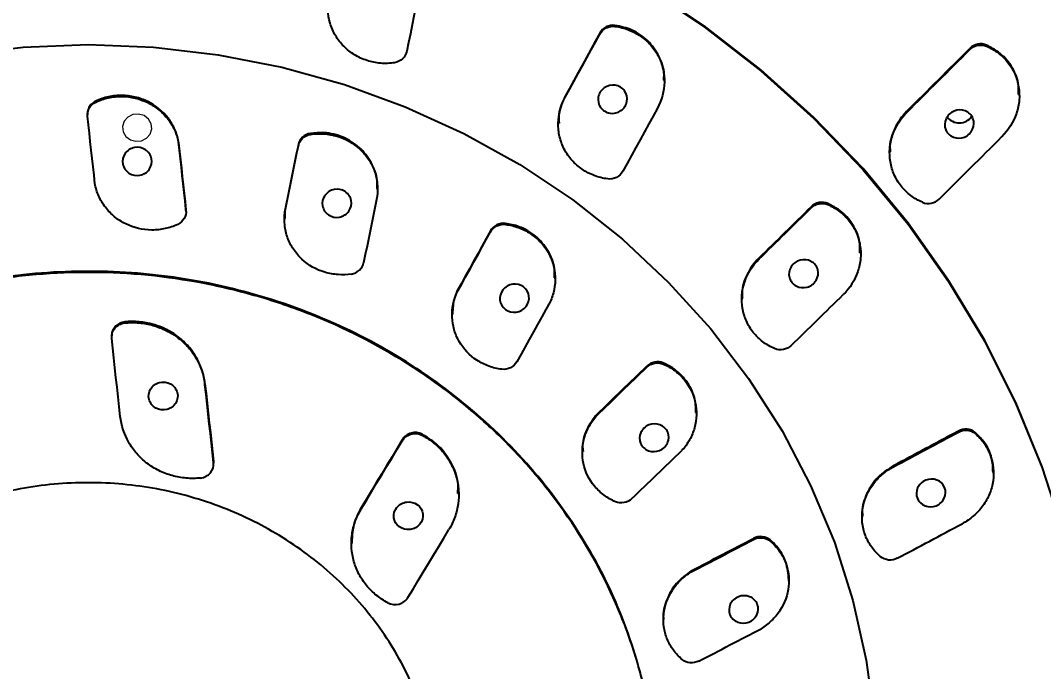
# Model space of a CAD drawing. Header units: millimetres. Extents: x 789 to 1209, y -1956 to -1362.
# Drawn here: x 944.52 to 970.44, y -1469.25 to -1452.76 of the extents above; entities that cross this region are included whole.
import ezdxf

# ---------------------------------------------------------------- set-up
doc = ezdxf.new("R2010")
doc.units = ezdxf.units.MM
doc.header["$LTSCALE"] = 0.1
doc.layers.get('0').update_dxf_attribs({"lineweight": 13})
doc.layers.add('DIM', color=3, linetype='Continuous', lineweight=9)
doc.styles.get("Standard").update_dxf_attribs({"font": 'arial.ttf'})
doc.dimstyles.new('ISO-25', dxfattribs={"dimtxt": 2.5, "dimasz": 2.5, "dimexe": 1.25, "dimexo": 0.625, "dimtad": 1, "dimlfac": 1.333333, "dimtxsty": 'Standard', "dimcen": 2.5, "dimadec": 0, "dimazin": 0, "dimtfac": 1, "dimtmove": 0, "dimatfit": 3, "dimfxl": 0, "dimarcsym": 0})

# ---------------------------------------------------------------- blocks, each defined once
blk = doc.blocks.new('*D54')
at = {"layer": 'Defpoints', "color": 0}
for p in [(909.751, -1423.334), (982.725, -1470.522), (909.751, -1471.879)]:
    blk.add_point(p, dxfattribs=at)
at = {"layer": 'DIM', "color": 0, "linetype": 'ByBlock', "lineweight": -2}
for p, q in [((909.751, -1471.254), (909.751, -1422.084)), ((982.725, -1469.897), (982.725, -1422.084)), ((978.725, -1423.334), (913.751, -1423.334))]:
    blk.add_line(p, q, dxfattribs=at)
at = {"layer": 'DIM', "color": 0}
for points in [[(913.751, -1422.667), (913.751, -1424), (909.751, -1423.334)], [(978.725, -1422.667), (978.725, -1424), (982.725, -1423.334)]]:
    blk.add_solid(points, dxfattribs=at)
at = {"layer": 'DIM', "color": 0, "insert": (946.238, -1420.666), "char_height": 4, "attachment_point": 5}
blk.add_mtext('97', dxfattribs=at)
blk = doc.blocks.new('*D57')
at = {"layer": 'Defpoints', "color": 0}
for p in [(946.302, -1433.594), (988.234, -1433.594), (956.415, -1608.473)]:
    blk.add_point(p, dxfattribs=at)
at = {"layer": 'DIM', "color": 0, "linetype": 'ByBlock', "lineweight": -2}
for p, q in [((946.927, -1433.594), (989.484, -1433.594)), ((988.234, -1604.473), (988.234, -1437.594)), ((957.04, -1608.473), (989.484, -1608.473))]:
    blk.add_line(p, q, dxfattribs=at)
at = {"layer": 'DIM', "color": 0}
for points in [[(987.567, -1437.594), (988.9, -1437.594), (988.234, -1433.594)], [(987.567, -1604.473), (988.9, -1604.473), (988.234, -1608.473)]]:
    blk.add_solid(points, dxfattribs=at)
at = {"layer": 'DIM', "color": 0, "insert": (985.566, -1521.033), "char_height": 4, "attachment_point": 5, "rotation": 90}
blk.add_mtext('228', dxfattribs=at)

msp = doc.modelspace()

# ---------------------------------------------------------------- linework, layer by layer
at = {"color": 7, "linetype": 'Continuous', "lineweight": 25}
for p, q in [((959.58, -1452.91), (959.58, -1452.883)), ((959.197, -1453.104), (959.197, -1453.078)), ((968.991, -1453.41), (968.991, -1453.383)), ((968.57, -1453.495), (968.57, -1453.469)), ((960.833, -1454.297), (960.833, -1454.27)), ((958.32, -1454.706), (958.32, -1454.679)), ((969.823, -1454.664), (969.823, -1454.637)), ((946.431, -1454.826), (946.431, -1454.8)), ((946.221, -1455.123), (946.221, -1455.149)), ((966.979, -1455.079), (966.979, -1455.052)), ((958.144, -1455.362), (958.144, -1455.389)), ((951.87, -1455.645), (951.87, -1455.619)), ((948.529, -1455.861), (948.529, -1455.834)), ((951.562, -1455.933), (951.562, -1455.907)), ((966.538, -1456.088), (966.538, -1456.114)), ((953.569, -1457.038), (953.569, -1457.011)), ((948.715, -1457.575), (948.715, -1457.538)), ((948.715, -1457.565), (948.715, -1457.538)), ((964.552, -1457.504), (964.552, -1457.478)), ((964.973, -1457.423), (964.973, -1457.396)), ((948.717, -1457.602), (948.717, -1457.575)), ((951.207, -1457.766), (951.207, -1457.793)), ((951.218, -1457.591), (951.221, -1457.766)), ((951.218, -1457.618), (951.218, -1457.591)), ((956.808, -1457.925), (956.808, -1457.898)), ((956.427, -1458.116), (956.427, -1458.089)), ((963.234, -1458.797), (963.234, -1458.771)), ((965.805, -1458.673), (965.805, -1458.647)), ((958.067, -1459.304), (958.067, -1459.278)), ((955.586, -1459.633), (955.586, -1459.607)), ((962.792, -1459.795), (962.792, -1459.822)), ((947.164, -1460.42), (947.164, -1460.394)), ((955.456, -1460.19), (955.456, -1460.217)), ((946.832, -1460.747), (946.832, -1460.773)), ((960.808, -1461.462), (960.808, -1461.435)), ((960.388, -1461.54), (960.388, -1461.513)), ((949.197, -1461.987), (949.197, -1461.961)), ((959.122, -1462.761), (959.122, -1462.734)), ((961.645, -1462.71), (961.645, -1462.683)), ((954.699, -1463.264), (954.699, -1463.238)), ((968.279, -1463.182), (968.279, -1463.156)), ((968.702, -1463.22), (968.702, -1463.193)), ((954.194, -1463.401), (954.194, -1463.375)), ((958.754, -1463.673), (958.754, -1463.7)), ((949.414, -1463.957), (949.414, -1463.931)), ((949.416, -1463.994), (949.416, -1463.968)), ((966.637, -1464.059), (966.637, -1464.032)), ((969.171, -1464.227), (969.171, -1464.2)), ((955.624, -1464.766), (955.624, -1464.739)), ((953.154, -1465.128), (953.153, -1465.101)), ((965.839, -1465.308), (965.839, -1465.334)), ((952.906, -1465.987), (952.906, -1466.013)), ((963.091, -1465.902), (963.091, -1465.875)), ((963.513, -1465.942), (963.513, -1465.916)), ((961.515, -1466.723), (961.515, -1466.697)), ((963.986, -1466.951), (963.986, -1466.925)), ((960.808, -1467.907), (960.808, -1467.933))]:
    msp.add_line(p, q, dxfattribs=at)
at = {"color": 7, "linetype": 'Continuous', "lineweight": 25, "flags": 128}
for points in [[(971.77, -1471.759), (971.753, -1470.888), (971.617, -1469.152), (971.345, -1467.429), (970.94, -1465.73), (970.403, -1464.063), (969.736, -1462.437), (968.945, -1460.86), (968.032, -1459.342), (967.003, -1457.89), (965.863, -1456.512), (964.619, -1455.216), (963.277, -1454.007), (961.843, -1452.894), (960.327, -1451.881), (958.735, -1450.974), (957.076, -1450.178), (955.36, -1449.497), (953.595, -1448.935), (951.791, -1448.494), (949.957, -1448.178), (948.103, -1447.988), (946.24, -1447.924)], [(946.24, -1447.951), (948.103, -1448.015), (949.957, -1448.205), (951.791, -1448.521), (953.595, -1448.962), (955.36, -1449.524), (957.076, -1450.205), (958.735, -1451.001), (960.327, -1451.908), (961.843, -1452.921), (963.277, -1454.034), (964.619, -1455.242), (965.863, -1456.539), (967.003, -1457.917), (968.032, -1459.369), (968.945, -1460.887), (969.736, -1462.464), (970.403, -1464.09), (970.94, -1465.757)], [(954.667, -1451.766), (954.622, -1451.988), (954.578, -1452.21), (954.533, -1452.431), (954.488, -1452.653), (954.444, -1452.874), (954.399, -1453.095), (954.354, -1453.317), (954.31, -1453.538)], [(959.197, -1453.078), (959.088, -1453.278), (958.978, -1453.479), (958.868, -1453.679), (958.759, -1453.879), (958.649, -1454.079), (958.54, -1454.279), (958.43, -1454.479), (958.32, -1454.679)], [(958.32, -1454.706), (958.43, -1454.506), (958.54, -1454.306), (958.649, -1454.106), (958.759, -1453.906), (958.868, -1453.706), (958.978, -1453.505), (959.088, -1453.305), (959.197, -1453.104)], [(942.951, -1453.627), (944.59, -1453.436), (946.24, -1453.372)], [(946.24, -1453.372), (947.89, -1453.436), (949.528, -1453.627), (951.145, -1453.943), (952.727, -1454.383), (954.266, -1454.944), (955.749, -1455.621), (957.168, -1456.41), (958.512, -1457.306), (959.772, -1458.302), (960.94, -1459.392), (962.007, -1460.569), (962.966, -1461.823), (963.812, -1463.148), (964.537, -1464.533), (965.137, -1465.969), (965.609, -1467.446), (965.947, -1468.955), (966.152, -1470.485)], [(946.409, -1456.893), (946.386, -1456.68), (946.362, -1456.467), (946.339, -1456.254), (946.316, -1456.041), (946.293, -1455.827), (946.269, -1455.614), (946.246, -1455.4), (946.223, -1455.187)], [(960.656, -1454.981), (960.547, -1455.181), (960.437, -1455.381), (960.327, -1455.581), (960.218, -1455.78), (960.108, -1455.98), (959.999, -1456.18), (959.889, -1456.379), (959.779, -1456.579)], [(948.715, -1457.538), (948.692, -1457.325), (948.668, -1457.113), (948.645, -1456.9), (948.622, -1456.687), (948.599, -1456.474), (948.576, -1456.261), (948.552, -1456.048), (948.529, -1455.834)], [(948.529, -1455.861), (948.552, -1456.074), (948.576, -1456.287), (948.599, -1456.5), (948.622, -1456.713), (948.645, -1456.926), (948.668, -1457.139), (948.692, -1457.352), (948.715, -1457.565)], [(951.562, -1455.907), (951.519, -1456.117), (951.476, -1456.328), (951.433, -1456.539), (951.39, -1456.749), (951.347, -1456.96), (951.304, -1457.17), (951.261, -1457.381), (951.218, -1457.591)], [(951.218, -1457.618), (951.261, -1457.407), (951.304, -1457.197), (951.347, -1456.987), (951.39, -1456.776), (951.433, -1456.565), (951.476, -1456.355), (951.519, -1456.144), (951.562, -1455.933)], [(953.558, -1457.213), (953.515, -1457.423), (953.472, -1457.634), (953.429, -1457.844), (953.387, -1458.054), (953.344, -1458.264), (953.301, -1458.474), (953.258, -1458.684), (953.215, -1458.894)], [(956.427, -1458.089), (956.322, -1458.279), (956.217, -1458.469), (956.112, -1458.659), (956.007, -1458.848), (955.901, -1459.038), (955.796, -1459.228), (955.691, -1459.417), (955.586, -1459.607)], [(955.586, -1459.633), (955.691, -1459.444), (955.796, -1459.254), (955.901, -1459.065), (956.007, -1458.875), (956.112, -1458.685), (956.217, -1458.495), (956.322, -1458.306), (956.427, -1458.116)], [(957.937, -1459.889), (957.832, -1460.078), (957.727, -1460.268), (957.621, -1460.457), (957.516, -1460.647), (957.411, -1460.836), (957.306, -1461.025), (957.201, -1461.214), (957.095, -1461.403)], [(947.052, -1462.786), (947.025, -1462.54), (946.998, -1462.293), (946.97, -1462.046), (946.943, -1461.799), (946.916, -1461.552), (946.889, -1461.305), (946.862, -1461.058), (946.834, -1460.81)], [(949.197, -1461.961), (949.224, -1462.207), (949.251, -1462.454), (949.278, -1462.7), (949.306, -1462.947), (949.333, -1463.193), (949.36, -1463.439), (949.387, -1463.685), (949.414, -1463.931)], [(949.414, -1463.957), (949.387, -1463.711), (949.36, -1463.465), (949.333, -1463.219), (949.306, -1462.973), (949.278, -1462.727), (949.251, -1462.48), (949.224, -1462.234), (949.197, -1461.987)], [(954.194, -1463.375), (954.064, -1463.591), (953.934, -1463.807), (953.804, -1464.023), (953.674, -1464.239), (953.544, -1464.455), (953.414, -1464.67), (953.284, -1464.886), (953.153, -1465.101)], [(953.154, -1465.128), (953.284, -1464.912), (953.414, -1464.697), (953.544, -1464.481), (953.674, -1464.265), (953.804, -1464.05), (953.934, -1463.834), (954.064, -1463.617), (954.194, -1463.401)], [(954.336, -1467.373), (954.466, -1467.159), (954.596, -1466.944), (954.726, -1466.729), (954.856, -1466.514), (954.986, -1466.299), (955.116, -1466.084), (955.247, -1465.868), (955.377, -1465.653)]]:
    msp.add_lwpolyline(points, dxfattribs=at)
at = {"color": 7, "linetype": 'Continuous', "flags": 128}
msp.add_lwpolyline([(947.834, -1455.374), (947.766, -1455.256), (947.654, -1455.17), (947.516, -1455.131), (947.372, -1455.145), (947.245, -1455.209), (947.154, -1455.313), (947.112, -1455.442), (947.127, -1455.576), (947.195, -1455.695), (947.307, -1455.78), (947.445, -1455.819), (947.589, -1455.806), (947.716, -1455.742), (947.807, -1455.637), (947.849, -1455.508), (947.834, -1455.374)], dxfattribs=at)
at = {"color": 7, "linetype": 'Continuous', "lineweight": 25}
for centre, radius, start, end in [((452.647, -936.965), 730.035, 314.791647, 314.967776), ((452.22, -936.549), 730.651, 314.790924, 314.966903), ((968.298, -1454.977), 0.376, 216.2469, 270.7161), ((968.308, -1454.978), 0.375, 269.2384, 326.2169), ((455.298, -939.545), 728.492, 314.708456, 314.884704), ((456.605, -940.976), 724.419, 314.375513, 314.521525), ((456.637, -941.026), 724.381, 314.375021, 314.521039), ((459.933, -944.264), 721.897, 314.292178, 314.438492), ((466.388, -951.018), 710.381, 313.917355, 314.059184), ((466.385, -951.032), 710.392, 313.91684, 314.058665), ((686.733, -937.54), 596.271, 297.996883, 298.175727), ((689.036, -941.863), 591.398, 297.995248, 298.175564), ((468.926, -953.529), 708.965, 313.842471, 313.984404), ((687.941, -939.726), 595.892, 297.894991, 298.07378), ((690.675, -945.026), 587.787, 297.43733, 297.610599), ((687.576, -939.092), 594.506, 297.437679, 297.608989), ((688.596, -940.908), 594.517, 297.346897, 297.518062)]:
    msp.add_arc(centre, radius, start, end, dxfattribs=at)
at = {"color": 7, "linetype": 'Continuous'}
for points, knots in [([(946.178, -1433.594), (945.358, -1433.614), (944.51, -1433.634), (943.114, -1433.716), (942.58, -1433.759), (941.527, -1433.872), (941.005, -1433.94), (939.657, -1434.145), (938.84, -1434.296), (937.208, -1434.649), (936.395, -1434.852), (934.789, -1435.312), (933.994, -1435.568), (931.643, -1436.411), (930.115, -1437.075), (925.657, -1439.375), (922.901, -1441.313), (918.479, -1445.446), (916.706, -1447.539), (914.069, -1451.535), (913.089, -1453.367), (911.885, -1456.233), (911.528, -1457.211), (910.919, -1459.154), (910.663, -1460.122), (910.31, -1461.792), (910.191, -1462.479), (910.031, -1463.577), (909.977, -1463.994), (909.849, -1465.091), (909.776, -1465.807), (909.742, -1466.755), (909.737, -1466.951), (909.737, -1467.282), (909.738, -1467.417), (909.744, -1467.68), (909.75, -1467.815), (909.832, -1468.922)], [0, 0, 0, 0, 0.0460635, 0.0460635, 0.0735971, 0.0735971, 0.1011307, 0.1011307, 0.1452193, 0.1452193, 0.1893079, 0.1893079, 0.2333965, 0.2333965, 0.3215737, 0.3215737, 0.5003563, 0.5003563, 0.6483496, 0.6483496, 0.7619869, 0.7619869, 0.8194737, 0.8194737, 0.8746694, 0.8746694, 0.9132682, 0.9132682, 0.9371293, 0.9371293, 0.9764123, 0.9764123, 0.9864562, 0.9864562, 0.9932218, 0.9932218, 0.9996222, 0.9996222, 0.9996222, 0.9996222]), ([(982.644, -1468.881), (982.73, -1467.821), (982.734, -1467.72), (982.74, -1467.51), (982.742, -1467.397), (982.744, -1467.063), (982.741, -1466.843), (982.719, -1466.192), (982.689, -1465.77), (982.619, -1465.007), (982.582, -1464.665), (982.501, -1463.988), (982.457, -1463.648), (982.311, -1462.622), (982.195, -1461.931), (981.909, -1460.544), (981.741, -1459.857), (981.239, -1458.059), (980.868, -1456.96), (980.01, -1454.796), (979.522, -1453.734), (978.435, -1451.664), (977.836, -1450.656), (975.882, -1447.724), (974.37, -1445.895), (970.989, -1442.561), (969.12, -1441.057), (964.79, -1438.225), (962.28, -1436.962), (958.381, -1435.517), (957.08, -1435.112), (954.842, -1434.546), (953.918, -1434.349), (952.202, -1434.043), (951.406, -1433.925), (950.012, -1433.769), (949.414, -1433.719), (948.247, -1433.651), (947.675, -1433.631), (946.841, -1433.607), (946.57, -1433.6), (946.302, -1433.594)], [0.0007474, 0.0007474, 0.0007474, 0.0007474, 0.0056242, 0.0056242, 0.0112484, 0.0112484, 0.0224968, 0.0224968, 0.0449937, 0.0449937, 0.0644598, 0.0644598, 0.083926, 0.083926, 0.1228583, 0.1228583, 0.1617906, 0.1617906, 0.2259615, 0.2259615, 0.2901324, 0.2901324, 0.3543033, 0.3543033, 0.4826451, 0.4826451, 0.6109869, 0.6109869, 0.759405, 0.759405, 0.8312326, 0.8312326, 0.8811323, 0.8811323, 0.9233905, 0.9233905, 0.9541634, 0.9541634, 0.9849363, 0.9849363, 1, 1, 1, 1]), ([(975.472, -1491.775), (977.214, -1489.589), (978.675, -1487.206), (981.092, -1481.883), (981.964, -1478.911), (982.841, -1472.852), (982.843, -1469.767), (981.98, -1463.706), (981.112, -1460.733), (978.576, -1455.112), (976.904, -1452.465), (972.886, -1447.684), (970.536, -1445.55), (965.331, -1441.94), (962.472, -1440.464), (956.45, -1438.268), (953.284, -1437.548), (946.865, -1436.912), (943.609, -1436.996), (937.236, -1437.961), (934.116, -1438.843), (928.229, -1441.346), (925.46, -1442.968), (920.472, -1446.842), (918.249, -1449.097), (914.833, -1453.656), (913.526, -1455.89), (911.47, -1460.574), (910.718, -1463.026), (909.81, -1468.029), (909.653, -1470.577), (909.974, -1476.2), (910.6, -1479.263), (912.699, -1485.12), (914.173, -1487.91), (916.333, -1490.907), (916.665, -1491.344), (917.007, -1491.774)], [0, 0, 0, 0, 0.054009, 0.054009, 0.114305, 0.114305, 0.174602, 0.174602, 0.234899, 0.234899, 0.295196, 0.295196, 0.355492, 0.355492, 0.415789, 0.415789, 0.476086, 0.476086, 0.536382, 0.536382, 0.596679, 0.596679, 0.656976, 0.656976, 0.717273, 0.717273, 0.767318, 0.767318, 0.817363, 0.817363, 0.867408, 0.867408, 0.928397, 0.928397, 0.989385, 0.989385, 1, 1, 1, 1])]:
    msp.add_open_spline(points, degree=3, knots=knots, dxfattribs=at)
at = {"color": 7, "linetype": 'Continuous', "lineweight": 25}
for points, knots in [([(973.517, -1490.217), (975.385, -1487.872), (976.904, -1485.284), (979.129, -1479.82), (979.834, -1476.944), (980.378, -1471.12), (980.216, -1468.174), (979.037, -1462.433), (978.021, -1459.639), (975.209, -1454.416), (973.415, -1451.987), (969.184, -1447.678), (966.748, -1445.798), (961.418, -1442.729), (958.525, -1441.541), (952.502, -1439.947), (949.371, -1439.54), (943.11, -1439.54), (939.979, -1439.946), (933.955, -1441.541), (931.062, -1442.729), (925.733, -1445.797), (923.297, -1447.677), (919.065, -1451.986), (917.271, -1454.415), (914.459, -1459.638), (913.443, -1462.432), (912.264, -1468.173), (912.102, -1471.119), (912.646, -1476.943), (913.351, -1479.819), (915.575, -1485.283), (917.094, -1487.871), (918.962, -1490.216)], [0, 0, 0, 0, 0.0625, 0.0625, 0.125, 0.125, 0.1875, 0.1875, 0.25, 0.25, 0.3125, 0.3125, 0.375, 0.375, 0.4375, 0.4375, 0.5, 0.5, 0.5625, 0.5625, 0.625, 0.625, 0.6875, 0.6875, 0.75, 0.75, 0.8125, 0.8125, 0.875, 0.875, 0.9375, 0.9375, 1, 1, 1, 1]), ([(954, -1453.829), (953.882, -1453.847), (953.765, -1453.852), (953.53, -1453.833), (953.413, -1453.81), (953.19, -1453.739), (953.083, -1453.689), (952.884, -1453.567), (952.794, -1453.495), (952.631, -1453.331), (952.56, -1453.239), (952.443, -1453.042), (952.396, -1452.935), (952.299, -1452.608), (952.288, -1452.373), (952.334, -1452.149)], [0, 0, 0, 0, 0.125, 0.125, 0.25, 0.25, 0.375, 0.375, 0.5, 0.5, 0.625, 0.625, 0.75, 0.75, 1, 1, 1, 1]), ([(959.58, -1452.883), (959.504, -1452.874), (959.426, -1452.888), (959.29, -1452.957), (959.233, -1453.012), (959.197, -1453.078)], [0, 0, 0, 0, 0.5, 0.5, 1, 1, 1, 1]), ([(960.815, -1454.269), (960.82, -1454.223), (960.843, -1454.015), (960.712, -1453.654), (960.433, -1453.26), (960.035, -1452.981), (959.727, -1452.915), (959.58, -1452.883)], [0, 0, 0, 0, 0.068898, 0.308833, 0.547063, 0.783774, 1, 1, 1, 1]), ([(959.197, -1453.104), (959.233, -1453.038), (959.29, -1452.984), (959.425, -1452.915), (959.504, -1452.9), (959.58, -1452.91)], [0, 0, 0, 0, 0.5, 0.5, 1, 1, 1, 1]), ([(959.58, -1452.91), (959.697, -1452.925), (959.811, -1452.953), (960.028, -1453.035), (960.133, -1453.09), (960.323, -1453.22), (960.41, -1453.297), (960.562, -1453.469), (960.627, -1453.562), (960.732, -1453.765), (960.771, -1453.873), (960.823, -1454.094), (960.835, -1454.209), (960.828, -1454.55), (960.767, -1454.778), (960.656, -1454.981)], [0, 0, 0, 0, 0.125, 0.125, 0.25, 0.25, 0.375, 0.375, 0.5, 0.5, 0.625, 0.625, 0.75, 0.75, 1, 1, 1, 1]), ([(968.991, -1453.383), (968.922, -1453.354), (968.844, -1453.346), (968.694, -1453.377), (968.624, -1453.414), (968.57, -1453.469)], [0, 0, 0, 0, 0.5, 0.5, 1, 1, 1, 1]), ([(968.57, -1453.495), (968.624, -1453.441), (968.694, -1453.404), (968.843, -1453.373), (968.922, -1453.38), (968.991, -1453.41)], [0, 0, 0, 0, 0.5, 0.5, 1, 1, 1, 1]), ([(969.803, -1454.638), (969.805, -1454.541), (969.811, -1454.282), (969.632, -1453.896), (969.342, -1453.565), (969.095, -1453.437), (968.991, -1453.383)], [0, 0, 0, 0, 0.181937, 0.483692, 0.782593, 1, 1, 1, 1]), ([(968.991, -1453.41), (969.098, -1453.456), (969.197, -1453.514), (969.379, -1453.652), (969.462, -1453.733), (969.602, -1453.911), (969.662, -1454.009), (969.754, -1454.217), (969.786, -1454.325), (969.823, -1454.549), (969.828, -1454.664), (969.809, -1454.891), (969.786, -1455.006), (969.676, -1455.334), (969.548, -1455.537), (969.382, -1455.703)], [0, 0, 0, 0, 0.125, 0.125, 0.25, 0.25, 0.375, 0.375, 0.5, 0.5, 0.625, 0.625, 0.75, 0.75, 1, 1, 1, 1]), ([(954.31, -1453.538), (954.295, -1453.611), (954.257, -1453.678), (954.147, -1453.782), (954.076, -1453.817), (954, -1453.829)], [0, 0, 0, 0, 0.5, 0.5, 1, 1, 1, 1]), ([(959.456, -1455.108), (959.36, -1455.094), (959.272, -1455.041), (959.162, -1454.89), (959.14, -1454.791), (959.174, -1454.607), (959.23, -1454.521), (959.39, -1454.409), (959.491, -1454.385), (959.682, -1454.413), (959.77, -1454.466), (959.88, -1454.617), (959.903, -1454.715), (959.868, -1454.902), (959.812, -1454.987), (959.654, -1455.098), (959.553, -1455.122), (959.456, -1455.108)], [0, 0, 0, 0, 0.125, 0.125, 0.25, 0.25, 0.375, 0.375, 0.5, 0.5, 0.625, 0.625, 0.75, 0.75, 0.875, 0.875, 1, 1, 1, 1]), ([(948.529, -1455.834), (948.509, -1455.726), (948.477, -1455.621), (948.387, -1455.421), (948.33, -1455.324), (948.129, -1455.061), (947.951, -1454.915), (947.648, -1454.765), (947.54, -1454.726), (947.32, -1454.673), (947.207, -1454.659), (946.978, -1454.656), (946.865, -1454.668), (946.643, -1454.715), (946.534, -1454.752), (946.431, -1454.8)], [0, 0, 0, 0, 0.125, 0.125, 0.25, 0.25, 0.5, 0.5, 0.625, 0.625, 0.75, 0.75, 0.875, 0.875, 1, 1, 1, 1]), ([(946.431, -1454.826), (946.534, -1454.778), (946.641, -1454.742), (946.863, -1454.695), (946.978, -1454.683), (947.318, -1454.687), (947.545, -1454.741), (947.848, -1454.89), (947.944, -1454.952), (948.116, -1455.093), (948.194, -1455.174), (948.33, -1455.35), (948.386, -1455.445), (948.476, -1455.646), (948.509, -1455.752), (948.529, -1455.861)], [0, 0, 0, 0, 0.125, 0.125, 0.25, 0.25, 0.5, 0.5, 0.625, 0.625, 0.75, 0.75, 0.875, 0.875, 1, 1, 1, 1]), ([(959.397, -1456.772), (959.279, -1456.757), (959.166, -1456.729), (958.948, -1456.648), (958.844, -1456.593), (958.654, -1456.463), (958.567, -1456.387), (958.414, -1456.215), (958.35, -1456.122), (958.245, -1455.919), (958.205, -1455.812), (958.154, -1455.592), (958.142, -1455.477), (958.148, -1455.136), (958.21, -1454.908), (958.32, -1454.706)], [0, 0, 0, 0, 0.125, 0.125, 0.25, 0.25, 0.375, 0.375, 0.5, 0.5, 0.625, 0.625, 0.75, 0.75, 1, 1, 1, 1]), ([(958.32, -1454.679), (958.25, -1454.827), (958.145, -1455.047), (958.16, -1455.284), (958.165, -1455.362)], [0, 0, 0, 0, 0.671093, 1, 1, 1, 1]), ([(946.223, -1455.187), (946.215, -1455.113), (946.231, -1455.039), (946.304, -1454.911), (946.362, -1454.859), (946.431, -1454.826)], [0, 0, 0, 0, 0.5, 0.5, 1, 1, 1, 1]), ([(946.431, -1454.8), (946.395, -1454.821), (946.323, -1454.863), (946.252, -1454.965), (946.221, -1455.056), (946.223, -1455.109), (946.223, -1455.123)], [0, 0, 0, 0, 0.299539, 0.59943, 0.900307, 1, 1, 1, 1]), ([(967.37, -1457.365), (967.263, -1457.32), (967.164, -1457.262), (966.983, -1457.124), (966.9, -1457.043), (966.759, -1456.866), (966.7, -1456.768), (966.608, -1456.561), (966.576, -1456.454), (966.538, -1456.229), (966.533, -1456.115), (966.552, -1455.888), (966.576, -1455.774), (966.686, -1455.447), (966.813, -1455.244), (966.979, -1455.079)], [0, 0, 0, 0, 0.125, 0.125, 0.25, 0.25, 0.375, 0.375, 0.5, 0.5, 0.625, 0.625, 0.75, 0.75, 1, 1, 1, 1]), ([(966.979, -1455.052), (966.974, -1455.058), (966.85, -1455.182), (966.659, -1455.468), (966.527, -1455.836), (966.55, -1456.042), (966.555, -1456.086)], [0, 0, 0, 0, 0.020019, 0.451175, 0.881369, 1, 1, 1, 1]), ([(968.152, -1455.716), (968.063, -1455.682), (967.991, -1455.611), (967.923, -1455.439), (967.926, -1455.337), (968.005, -1455.164), (968.08, -1455.092), (968.261, -1455.017), (968.365, -1455.016), (968.542, -1455.085), (968.614, -1455.155), (968.683, -1455.328), (968.68, -1455.428), (968.6, -1455.603), (968.525, -1455.675), (968.346, -1455.749), (968.242, -1455.751), (968.152, -1455.716)], [0, 0, 0, 0, 0.125, 0.125, 0.25, 0.25, 0.375, 0.375, 0.5, 0.5, 0.625, 0.625, 0.75, 0.75, 0.875, 0.875, 1, 1, 1, 1]), ([(951.87, -1455.619), (951.794, -1455.631), (951.724, -1455.665), (951.614, -1455.767), (951.576, -1455.834), (951.562, -1455.907)], [0, 0, 0, 0, 0.5, 0.5, 1, 1, 1, 1]), ([(951.562, -1455.933), (951.576, -1455.861), (951.614, -1455.794), (951.723, -1455.692), (951.794, -1455.657), (951.87, -1455.645)], [0, 0, 0, 0, 0.5, 0.5, 1, 1, 1, 1]), ([(953.557, -1457.011), (953.559, -1456.946), (953.566, -1456.72), (953.426, -1456.347), (953.127, -1455.959), (952.704, -1455.694), (952.264, -1455.584), (951.984, -1455.609), (951.87, -1455.619)], [0, 0, 0, 0, 0.080063, 0.277126, 0.473709, 0.669501, 0.864704, 1, 1, 1, 1]), ([(951.87, -1455.645), (951.983, -1455.628), (952.096, -1455.623), (952.323, -1455.638), (952.436, -1455.659), (952.76, -1455.756), (952.96, -1455.87), (953.204, -1456.097), (953.277, -1456.183), (953.399, -1456.365), (953.449, -1456.464), (953.524, -1456.671), (953.549, -1456.777), (953.573, -1456.994), (953.572, -1457.105), (953.558, -1457.213)], [0, 0, 0, 0, 0.125, 0.125, 0.25, 0.25, 0.5, 0.5, 0.625, 0.625, 0.75, 0.75, 0.875, 0.875, 1, 1, 1, 1]), ([(947.272, -1456.625), (947.191, -1456.572), (947.135, -1456.488), (947.099, -1456.305), (947.12, -1456.206), (947.229, -1456.052), (947.315, -1455.996), (947.507, -1455.961), (947.609, -1455.981), (947.769, -1456.086), (947.826, -1456.171), (947.862, -1456.353), (947.841, -1456.452), (947.732, -1456.607), (947.645, -1456.663), (947.454, -1456.698), (947.352, -1456.678), (947.272, -1456.625)], [0, 0, 0, 0, 0.125, 0.125, 0.25, 0.25, 0.375, 0.375, 0.5, 0.5, 0.625, 0.625, 0.75, 0.75, 0.875, 0.875, 1, 1, 1, 1]), ([(959.779, -1456.579), (959.743, -1456.644), (959.687, -1456.698), (959.551, -1456.767), (959.473, -1456.781), (959.397, -1456.772)], [0, 0, 0, 0, 0.5, 0.5, 1, 1, 1, 1]), ([(948.507, -1457.924), (948.404, -1457.972), (948.297, -1458.008), (948.075, -1458.056), (947.96, -1458.068), (947.62, -1458.065), (947.393, -1458.011), (947.09, -1457.862), (946.994, -1457.801), (946.822, -1457.66), (946.744, -1457.58), (946.608, -1457.403), (946.552, -1457.309), (946.462, -1457.108), (946.429, -1457.002), (946.409, -1456.893)], [0, 0, 0, 0, 0.125, 0.125, 0.25, 0.25, 0.5, 0.5, 0.625, 0.625, 0.75, 0.75, 0.875, 0.875, 1, 1, 1, 1]), ([(952.328, -1457.685), (952.248, -1457.633), (952.192, -1457.549), (952.157, -1457.367), (952.178, -1457.268), (952.287, -1457.114), (952.374, -1457.058), (952.566, -1457.021), (952.668, -1457.041), (952.827, -1457.145), (952.884, -1457.229), (952.919, -1457.411), (952.898, -1457.509), (952.788, -1457.665), (952.701, -1457.721), (952.511, -1457.757), (952.409, -1457.738), (952.328, -1457.685)], [0, 0, 0, 0, 0.125, 0.125, 0.25, 0.25, 0.375, 0.375, 0.5, 0.5, 0.625, 0.625, 0.75, 0.75, 0.875, 0.875, 1, 1, 1, 1]), ([(967.37, -1457.365), (967.439, -1457.395), (967.517, -1457.403), (967.667, -1457.373), (967.738, -1457.336), (967.792, -1457.282)], [0, 0, 0, 0, 0.5, 0.5, 1, 1, 1, 1]), ([(964.973, -1457.396), (964.904, -1457.366), (964.826, -1457.358), (964.676, -1457.387), (964.606, -1457.424), (964.552, -1457.478)], [0, 0, 0, 0, 0.5, 0.5, 1, 1, 1, 1]), ([(964.552, -1457.504), (964.606, -1457.451), (964.676, -1457.414), (964.826, -1457.385), (964.904, -1457.393), (964.973, -1457.423)], [0, 0, 0, 0, 0.5, 0.5, 1, 1, 1, 1]), ([(965.785, -1458.647), (965.787, -1458.553), (965.794, -1458.298), (965.617, -1457.915), (965.328, -1457.581), (965.079, -1457.451), (964.973, -1457.396)], [0, 0, 0, 0, 0.17817, 0.479768, 0.779588, 1, 1, 1, 1]), ([(964.973, -1457.423), (965.08, -1457.469), (965.179, -1457.527), (965.361, -1457.666), (965.443, -1457.747), (965.584, -1457.923), (965.643, -1458.021), (965.735, -1458.227), (965.768, -1458.335), (965.805, -1458.558), (965.81, -1458.672), (965.792, -1458.897), (965.768, -1459.011), (965.658, -1459.335), (965.531, -1459.537), (965.364, -1459.7)], [0, 0, 0, 0, 0.125, 0.125, 0.25, 0.25, 0.375, 0.375, 0.5, 0.5, 0.625, 0.625, 0.75, 0.75, 1, 1, 1, 1]), ([(948.715, -1457.565), (948.723, -1457.638), (948.707, -1457.711), (948.633, -1457.839), (948.576, -1457.892), (948.507, -1457.924)], [0, 0, 0, 0, 0.5, 0.5, 1, 1, 1, 1]), ([(952.907, -1459.181), (952.793, -1459.199), (952.68, -1459.204), (952.454, -1459.189), (952.34, -1459.168), (952.017, -1459.072), (951.816, -1458.958), (951.572, -1458.732), (951.5, -1458.646), (951.378, -1458.464), (951.328, -1458.365), (951.253, -1458.159), (951.228, -1458.053), (951.204, -1457.836), (951.205, -1457.726), (951.218, -1457.618)], [0, 0, 0, 0, 0.125, 0.125, 0.25, 0.25, 0.5, 0.5, 0.625, 0.625, 0.75, 0.75, 0.875, 0.875, 1, 1, 1, 1]), ([(956.808, -1457.898), (956.733, -1457.889), (956.655, -1457.902), (956.52, -1457.97), (956.463, -1458.024), (956.427, -1458.089)], [0, 0, 0, 0, 0.5, 0.5, 1, 1, 1, 1]), ([(956.427, -1458.116), (956.463, -1458.05), (956.52, -1457.997), (956.655, -1457.929), (956.733, -1457.915), (956.808, -1457.925)], [0, 0, 0, 0, 0.5, 0.5, 1, 1, 1, 1]), ([(958.046, -1459.278), (958.05, -1459.198), (958.062, -1458.958), (957.9, -1458.578), (957.591, -1458.207), (957.201, -1457.975), (956.924, -1457.921), (956.808, -1457.898)], [0, 0, 0, 0, 0.118949, 0.357075, 0.594247, 0.830693, 1, 1, 1, 1]), ([(956.808, -1457.925), (956.922, -1457.939), (957.031, -1457.966), (957.242, -1458.042), (957.344, -1458.093), (957.622, -1458.275), (957.778, -1458.439), (957.941, -1458.723), (957.984, -1458.826), (958.044, -1459.034), (958.062, -1459.142), (958.07, -1459.36), (958.061, -1459.469), (958.018, -1459.683), (957.983, -1459.789), (957.937, -1459.889)], [0, 0, 0, 0, 0.125, 0.125, 0.25, 0.25, 0.5, 0.5, 0.625, 0.625, 0.75, 0.75, 0.875, 0.875, 1, 1, 1, 1]), ([(963.625, -1461.07), (963.518, -1461.023), (963.419, -1460.965), (963.237, -1460.828), (963.155, -1460.747), (963.014, -1460.571), (962.955, -1460.473), (962.863, -1460.267), (962.83, -1460.16), (962.793, -1459.938), (962.788, -1459.824), (962.806, -1459.599), (962.83, -1459.486), (962.94, -1459.161), (963.067, -1458.96), (963.234, -1458.797)], [0, 0, 0, 0, 0.125, 0.125, 0.25, 0.25, 0.375, 0.375, 0.5, 0.5, 0.625, 0.625, 0.75, 0.75, 1, 1, 1, 1]), ([(963.234, -1458.771), (963.229, -1458.776), (963.105, -1458.897), (962.915, -1459.178), (962.782, -1459.543), (962.805, -1459.748), (962.81, -1459.794)], [0, 0, 0, 0, 0.0184731, 0.4477386, 0.8762711, 1, 1, 1, 1]), ([(964.168, -1459.483), (964.084, -1459.438), (964.022, -1459.359), (963.975, -1459.181), (963.991, -1459.081), (964.091, -1458.919), (964.173, -1458.857), (964.362, -1458.805), (964.465, -1458.816), (964.631, -1458.906), (964.694, -1458.985), (964.74, -1459.163), (964.725, -1459.262), (964.625, -1459.426), (964.542, -1459.488), (964.355, -1459.539), (964.252, -1459.529), (964.168, -1459.483)], [0, 0, 0, 0, 0.125, 0.125, 0.25, 0.25, 0.375, 0.375, 0.5, 0.5, 0.625, 0.625, 0.75, 0.75, 0.875, 0.875, 1, 1, 1, 1]), ([(960.64, -1472.57), (960.65, -1472.44), (960.713, -1471.555), (960.429, -1469.913), (959.783, -1467.725), (958.707, -1465.675), (957.294, -1463.818), (955.558, -1462.214), (953.564, -1460.899), (951.357, -1459.921), (949.009, -1459.295), (946.58, -1459.054), (944.141, -1459.189), (941.764, -1459.711), (939.511, -1460.591), (937.453, -1461.818), (935.638, -1463.344), (934.133, -1465.138), (932.958, -1467.138), (932.191, -1469.295), (931.812, -1471.132), (931.85, -1472.23), (931.861, -1472.571)], [0, 0, 0, 0, 0.009277, 0.062972, 0.116667, 0.170362, 0.224057, 0.277752, 0.331447, 0.385141, 0.438836, 0.492531, 0.546225, 0.59992, 0.653614, 0.707309, 0.761003, 0.814698, 0.868393, 0.922088, 0.975782, 1, 1, 1, 1]), ([(952.907, -1459.181), (952.983, -1459.169), (953.053, -1459.135), (953.162, -1459.033), (953.2, -1458.966), (953.215, -1458.894)], [0, 0, 0, 0, 0.5, 0.5, 1, 1, 1, 1]), ([(940.619, -1484.995), (939.741, -1484.649), (938.914, -1484.228), (937.747, -1483.489), (937.371, -1483.225), (936.643, -1482.66), (936.291, -1482.358), (935.295, -1481.415), (934.704, -1480.733), (933.927, -1479.631), (933.685, -1479.248), (933.243, -1478.463), (933.044, -1478.063), (932.514, -1476.842), (932.246, -1476.001), (931.978, -1474.697), (931.912, -1474.256), (931.826, -1473.378), (931.787, -1472.501), (931.84, -1471.625), (931.914, -1470.968), (931.945, -1470.75), (932.018, -1470.312), (932.06, -1470.093), (932.3, -1469.008), (932.581, -1468.171), (933.13, -1466.958), (933.334, -1466.561), (933.788, -1465.782), (934.036, -1465.402), (934.831, -1464.31), (935.432, -1463.636), (936.442, -1462.707), (936.798, -1462.41), (937.535, -1461.854), (937.916, -1461.595), (939.095, -1460.872), (939.928, -1460.462), (941.251, -1459.961), (941.699, -1459.815), (942.603, -1459.566), (943.06, -1459.462), (943.983, -1459.297), (944.449, -1459.235), (945.392, -1459.154), (945.87, -1459.136), (947.29, -1459.145), (948.225, -1459.237), (949.609, -1459.503), (950.069, -1459.613), (950.978, -1459.877), (951.422, -1460.029), (952.724, -1460.542), (953.55, -1460.96), (954.727, -1461.704), (955.109, -1461.972), (955.836, -1462.536), (956.529, -1463.131), (957.156, -1463.784), (957.75, -1464.468), (958.031, -1464.827), (958.815, -1465.938), (959.252, -1466.715), (959.784, -1467.934), (959.94, -1468.35), (960.143, -1468.987), (960.205, -1469.202), (960.317, -1469.632), (960.367, -1469.848), (960.59, -1470.929), (960.676, -1471.802), (960.667, -1473.123), (960.64, -1473.568), (960.541, -1474.449), (960.468, -1474.883), (960.184, -1476.172), (959.906, -1477.011), (959.351, -1478.238), (959.145, -1478.637), (958.695, -1479.41), (958.45, -1479.785), (957.923, -1480.511), (957.64, -1480.862), (957.036, -1481.541), (956.712, -1481.869), (955.701, -1482.8), (954.97, -1483.352), (953.79, -1484.077), (953.383, -1484.302), (952.539, -1484.716), (952.11, -1484.902), (950.801, -1485.399), (949.9, -1485.648), (948.504, -1485.899), (948.031, -1485.962), (947.089, -1486.043), (946.618, -1486.061), (945.679, -1486.056), (945.209, -1486.031), (944.271, -1485.94), (943.801, -1485.872), (942.402, -1485.604), (941.497, -1485.342), (940.619, -1484.995)], [0, 0, 0, 0, 0.03125, 0.03125, 0.046875, 0.046875, 0.0625, 0.0625, 0.09375, 0.09375, 0.109375, 0.109375, 0.125, 0.125, 0.15625, 0.15625, 0.171875, 0.171875, 0.1875, 0.203125, 0.203125, 0.210937, 0.210937, 0.21875, 0.21875, 0.25, 0.25, 0.265625, 0.265625, 0.28125, 0.28125, 0.3125, 0.3125, 0.328125, 0.328125, 0.34375, 0.34375, 0.375, 0.375, 0.390625, 0.390625, 0.40625, 0.40625, 0.421875, 0.421875, 0.4375, 0.4375, 0.46875, 0.46875, 0.484375, 0.484375, 0.5, 0.5, 0.53125, 0.53125, 0.546875, 0.546875, 0.5625, 0.578125, 0.578125, 0.59375, 0.59375, 0.625, 0.625, 0.640625, 0.640625, 0.648437, 0.648437, 0.65625, 0.65625, 0.6875, 0.6875, 0.703125, 0.703125, 0.71875, 0.71875, 0.75, 0.75, 0.765625, 0.765625, 0.78125, 0.78125, 0.796875, 0.796875, 0.8125, 0.8125, 0.84375, 0.84375, 0.859375, 0.859375, 0.875, 0.875, 0.90625, 0.90625, 0.921875, 0.921875, 0.9375, 0.9375, 0.953125, 0.953125, 0.96875, 0.96875, 1, 1, 1, 1]), ([(956.714, -1461.593), (956.601, -1461.579), (956.491, -1461.552), (956.281, -1461.476), (956.179, -1461.425), (955.9, -1461.244), (955.744, -1461.08), (955.582, -1460.797), (955.538, -1460.695), (955.478, -1460.487), (955.461, -1460.379), (955.452, -1460.161), (955.461, -1460.053), (955.505, -1459.839), (955.539, -1459.733), (955.586, -1459.633)], [0, 0, 0, 0, 0.125, 0.125, 0.25, 0.25, 0.5, 0.5, 0.625, 0.625, 0.75, 0.75, 0.875, 0.875, 1, 1, 1, 1]), ([(955.586, -1459.607), (955.56, -1459.667), (955.48, -1459.854), (955.472, -1460.055), (955.467, -1460.191)], [0, 0, 0, 0, 0.325634, 1, 1, 1, 1]), ([(956.808, -1460.077), (956.731, -1460.021), (956.681, -1459.935), (956.657, -1459.752), (956.685, -1459.655), (956.803, -1459.506), (956.893, -1459.455), (957.087, -1459.428), (957.187, -1459.453), (957.34, -1459.564), (957.391, -1459.65), (957.415, -1459.833), (957.388, -1459.93), (957.268, -1460.079), (957.178, -1460.13), (956.986, -1460.157), (956.886, -1460.133), (956.808, -1460.077)], [0, 0, 0, 0, 0.125, 0.125, 0.25, 0.25, 0.375, 0.375, 0.5, 0.5, 0.625, 0.625, 0.75, 0.75, 0.875, 0.875, 1, 1, 1, 1]), ([(947.164, -1460.394), (947.123, -1460.402), (947.041, -1460.418), (946.937, -1460.49), (946.865, -1460.588), (946.833, -1460.679), (946.834, -1460.733), (946.835, -1460.747)], [0, 0, 0, 0, 0.229305, 0.458868, 0.688739, 0.919074, 1, 1, 1, 1]), ([(949.197, -1461.961), (949.184, -1461.845), (949.16, -1461.732), (949.088, -1461.513), (949.041, -1461.405), (948.925, -1461.202), (948.858, -1461.107), (948.704, -1460.93), (948.616, -1460.848), (948.429, -1460.703), (948.328, -1460.64), (948.113, -1460.532), (948, -1460.488), (947.654, -1460.391), (947.407, -1460.369), (947.164, -1460.394)], [0, 0, 0, 0, 0.125, 0.125, 0.25, 0.25, 0.375, 0.375, 0.5, 0.5, 0.625, 0.625, 0.75, 0.75, 1, 1, 1, 1]), ([(947.164, -1460.42), (947.285, -1460.408), (947.406, -1460.407), (947.646, -1460.428), (947.767, -1460.449), (947.999, -1460.515), (948.111, -1460.558), (948.325, -1460.665), (948.428, -1460.729), (948.615, -1460.874), (948.701, -1460.954), (948.857, -1461.132), (948.925, -1461.228), (949.097, -1461.53), (949.171, -1461.756), (949.197, -1461.987)], [0, 0, 0, 0, 0.125, 0.125, 0.25, 0.25, 0.375, 0.375, 0.5, 0.5, 0.625, 0.625, 0.75, 0.75, 1, 1, 1, 1]), ([(946.834, -1460.81), (946.824, -1460.717), (946.854, -1460.622), (946.975, -1460.479), (947.066, -1460.43), (947.164, -1460.42)], [0, 0, 0, 0, 0.5, 0.5, 1, 1, 1, 1]), ([(964.046, -1460.989), (963.992, -1461.043), (963.922, -1461.079), (963.772, -1461.107), (963.694, -1461.099), (963.625, -1461.07)], [0, 0, 0, 0, 0.5, 0.5, 1, 1, 1, 1]), ([(957.095, -1461.403), (957.059, -1461.468), (957.003, -1461.521), (956.868, -1461.589), (956.79, -1461.602), (956.714, -1461.593)], [0, 0, 0, 0, 0.5, 0.5, 1, 1, 1, 1]), ([(960.808, -1461.435), (960.739, -1461.405), (960.662, -1461.397), (960.512, -1461.425), (960.442, -1461.461), (960.388, -1461.513)], [0, 0, 0, 0, 0.5, 0.5, 1, 1, 1, 1]), ([(960.388, -1461.54), (960.442, -1461.487), (960.512, -1461.452), (960.661, -1461.424), (960.739, -1461.432), (960.808, -1461.462)], [0, 0, 0, 0, 0.5, 0.5, 1, 1, 1, 1]), ([(961.631, -1462.685), (961.627, -1462.558), (961.616, -1462.273), (961.402, -1461.874), (961.109, -1461.585), (960.886, -1461.474), (960.808, -1461.435)], [0, 0, 0, 0, 0.239447, 0.539668, 0.839086, 1, 1, 1, 1]), ([(960.808, -1461.462), (960.911, -1461.507), (961.007, -1461.562), (961.184, -1461.693), (961.265, -1461.77), (961.473, -1462.02), (961.571, -1462.22), (961.638, -1462.537), (961.648, -1462.646), (961.641, -1462.862), (961.624, -1462.97), (961.565, -1463.182), (961.524, -1463.283), (961.417, -1463.476), (961.351, -1463.568), (961.276, -1463.651)], [0, 0, 0, 0, 0.125, 0.125, 0.25, 0.25, 0.5, 0.5, 0.625, 0.625, 0.75, 0.75, 0.875, 0.875, 1, 1, 1, 1]), ([(947.95, -1462.575), (948.035, -1462.622), (948.138, -1462.635), (948.325, -1462.587), (948.408, -1462.527), (948.505, -1462.368), (948.52, -1462.27), (948.471, -1462.09), (948.408, -1462.011), (948.241, -1461.919), (948.137, -1461.905), (947.951, -1461.952), (947.868, -1462.012), (947.769, -1462.173), (947.755, -1462.271), (947.804, -1462.449), (947.866, -1462.528), (947.95, -1462.575)], [0, 0, 0, 0, 0.125, 0.125, 0.25, 0.25, 0.375, 0.375, 0.5, 0.5, 0.625, 0.625, 0.75, 0.75, 0.875, 0.875, 1, 1, 1, 1]), ([(959.122, -1462.734), (959.042, -1462.841), (958.864, -1463.078), (958.745, -1463.417), (958.767, -1463.623), (958.772, -1463.672)], [0, 0, 0, 0, 0.385142, 0.854416, 1, 1, 1, 1]), ([(949.085, -1464.346), (948.964, -1464.358), (948.843, -1464.36), (948.603, -1464.34), (948.482, -1464.318), (948.25, -1464.254), (948.138, -1464.211), (947.924, -1464.105), (947.821, -1464.041), (947.634, -1463.897), (947.548, -1463.817), (947.392, -1463.64), (947.324, -1463.544), (947.152, -1463.242), (947.077, -1463.017), (947.052, -1462.786)], [0, 0, 0, 0, 0.125, 0.125, 0.25, 0.25, 0.375, 0.375, 0.5, 0.5, 0.625, 0.625, 0.75, 0.75, 1, 1, 1, 1]), ([(959.591, -1464.946), (959.487, -1464.901), (959.392, -1464.846), (959.215, -1464.715), (959.134, -1464.638), (958.926, -1464.388), (958.828, -1464.189), (958.761, -1463.873), (958.751, -1463.764), (958.758, -1463.548), (958.775, -1463.44), (958.834, -1463.229), (958.875, -1463.128), (958.982, -1462.935), (959.048, -1462.844), (959.122, -1462.761)], [0, 0, 0, 0, 0.125, 0.125, 0.25, 0.25, 0.5, 0.5, 0.625, 0.625, 0.75, 0.75, 0.875, 0.875, 1, 1, 1, 1]), ([(960.43, -1463.654), (960.34, -1463.62), (960.267, -1463.551), (960.195, -1463.382), (960.197, -1463.282), (960.273, -1463.111), (960.346, -1463.04), (960.527, -1462.966), (960.631, -1462.964), (960.809, -1463.032), (960.882, -1463.101), (960.954, -1463.27), (960.953, -1463.368), (960.877, -1463.541), (960.802, -1463.612), (960.624, -1463.685), (960.52, -1463.688), (960.43, -1463.654)], [0, 0, 0, 0, 0.125, 0.125, 0.25, 0.25, 0.375, 0.375, 0.5, 0.5, 0.625, 0.625, 0.75, 0.75, 0.875, 0.875, 1, 1, 1, 1]), ([(954.699, -1463.238), (954.615, -1463.193), (954.512, -1463.182), (954.325, -1463.232), (954.243, -1463.294), (954.194, -1463.375)], [0, 0, 0, 0, 0.5, 0.5, 1, 1, 1, 1]), ([(954.194, -1463.401), (954.243, -1463.32), (954.325, -1463.259), (954.512, -1463.209), (954.616, -1463.22), (954.699, -1463.264)], [0, 0, 0, 0, 0.5, 0.5, 1, 1, 1, 1]), ([(955.599, -1464.738), (955.605, -1464.662), (955.627, -1464.388), (955.444, -1463.936), (955.117, -1463.498), (954.822, -1463.314), (954.699, -1463.238)], [0, 0, 0, 0, 0.125328, 0.448757, 0.771666, 1, 1, 1, 1]), ([(968.702, -1463.193), (968.646, -1463.146), (968.575, -1463.117), (968.425, -1463.103), (968.347, -1463.119), (968.279, -1463.156)], [0, 0, 0, 0, 0.5, 0.5, 1, 1, 1, 1]), ([(968.279, -1463.182), (968.347, -1463.146), (968.424, -1463.13), (968.574, -1463.143), (968.646, -1463.172), (968.702, -1463.22)], [0, 0, 0, 0, 0.5, 0.5, 1, 1, 1, 1]), ([(968.702, -1463.22), (968.789, -1463.293), (968.865, -1463.377), (968.994, -1463.558), (969.047, -1463.658), (969.165, -1463.97), (969.189, -1464.198), (969.141, -1464.532), (969.11, -1464.643), (969.024, -1464.853), (968.968, -1464.955), (968.831, -1465.143), (968.753, -1465.228), (968.576, -1465.382), (968.478, -1465.45), (968.373, -1465.506)], [0, 0, 0, 0, 0.125, 0.125, 0.25, 0.25, 0.5, 0.5, 0.625, 0.625, 0.75, 0.75, 0.875, 0.875, 1, 1, 1, 1]), ([(969.157, -1464.202), (969.152, -1464.079), (969.143, -1463.799), (968.962, -1463.448), (968.776, -1463.266), (968.702, -1463.193)], [0, 0, 0, 0, 0.321072, 0.730309, 1, 1, 1, 1]), ([(954.699, -1463.264), (954.805, -1463.321), (954.903, -1463.387), (955.085, -1463.535), (955.169, -1463.619), (955.317, -1463.799), (955.38, -1463.896), (955.487, -1464.1), (955.53, -1464.209), (955.593, -1464.429), (955.613, -1464.542), (955.628, -1464.772), (955.624, -1464.888), (955.593, -1465.115), (955.565, -1465.228), (955.487, -1465.448), (955.437, -1465.553), (955.377, -1465.653)], [0, 0, 0, 0, 0.125, 0.125, 0.25, 0.25, 0.375, 0.375, 0.5, 0.5, 0.625, 0.625, 0.75, 0.75, 0.875, 0.875, 1, 1, 1, 1]), ([(949.085, -1464.346), (949.182, -1464.335), (949.273, -1464.287), (949.395, -1464.144), (949.425, -1464.049), (949.414, -1463.957)], [0, 0, 0, 0, 0.5, 0.5, 1, 1, 1, 1]), ([(949.414, -1463.931), (949.416, -1463.94), (949.418, -1463.953), (949.416, -1463.965), (949.415, -1463.967)], [0, 0, 0, 0, 0.792839, 1, 1, 1, 1]), ([(966.637, -1464.032), (966.496, -1464.124), (966.213, -1464.309), (965.948, -1464.73), (965.824, -1465.081), (965.849, -1465.272), (965.853, -1465.306)], [0, 0, 0, 0, 0.310878, 0.621908, 0.931632, 1, 1, 1, 1]), ([(966.308, -1466.34), (966.221, -1466.267), (966.145, -1466.183), (966.016, -1466.002), (965.963, -1465.902), (965.884, -1465.695), (965.858, -1465.587), (965.834, -1465.365), (965.837, -1465.252), (965.869, -1465.031), (965.9, -1464.92), (965.986, -1464.71), (966.042, -1464.609), (966.179, -1464.421), (966.257, -1464.335), (966.434, -1464.182), (966.532, -1464.115), (966.637, -1464.059)], [0, 0, 0, 0, 0.125, 0.125, 0.25, 0.25, 0.375, 0.375, 0.5, 0.5, 0.625, 0.625, 0.75, 0.75, 0.875, 0.875, 1, 1, 1, 1]), ([(942.432, -1480.23), (941.902, -1479.996), (941.406, -1479.716), (940.709, -1479.233), (940.485, -1479.062), (940.054, -1478.696), (939.846, -1478.502), (939.261, -1477.897), (938.917, -1477.463), (938.47, -1476.767), (938.332, -1476.526), (938.083, -1476.032), (937.972, -1475.781), (937.68, -1475.017), (937.54, -1474.494), (937.412, -1473.685), (937.384, -1473.412), (937.356, -1472.871), (937.357, -1472.331), (937.414, -1471.793), (937.5, -1471.257), (937.557, -1470.989), (937.772, -1470.196), (937.968, -1469.688), (938.34, -1468.955), (938.477, -1468.716), (938.778, -1468.249), (938.941, -1468.021), (939.461, -1467.37), (939.85, -1466.97), (940.497, -1466.424), (940.724, -1466.25), (941.193, -1465.926), (941.435, -1465.776), (942.18, -1465.361), (942.704, -1465.13), (943.808, -1464.762), (944.372, -1464.632), (945.23, -1464.514), (945.518, -1464.487), (946.1, -1464.461), (946.395, -1464.461), (947.267, -1464.502), (947.839, -1464.582), (948.683, -1464.779), (948.963, -1464.859), (949.514, -1465.043), (949.783, -1465.147), (950.568, -1465.495), (951.065, -1465.772), (951.767, -1466.259), (951.995, -1466.433), (952.425, -1466.798), (952.834, -1467.181), (953.201, -1467.598), (953.547, -1468.033), (953.71, -1468.261), (954.16, -1468.963), (954.407, -1469.452), (954.699, -1470.214), (954.784, -1470.474), (954.926, -1471.002), (954.983, -1471.271), (955.11, -1472.075), (955.138, -1472.614), (955.095, -1473.427), (955.066, -1473.7), (954.98, -1474.238), (954.923, -1474.504), (954.711, -1475.289), (954.516, -1475.798), (954.141, -1476.538), (954.002, -1476.779), (953.704, -1477.243), (953.382, -1477.692), (953.014, -1478.11), (952.623, -1478.512), (952.415, -1478.706), (951.767, -1479.253), (951.302, -1479.574), (950.307, -1480.13), (949.773, -1480.366), (948.681, -1480.73), (948.119, -1480.861), (947.254, -1480.981), (946.961, -1481.008), (946.38, -1481.034), (945.801, -1481.034), (945.225, -1480.981), (944.651, -1480.901), (944.364, -1480.848), (943.511, -1480.649), (942.962, -1480.465), (942.432, -1480.23)], [0, 0, 0, 0, 0.03125, 0.03125, 0.046875, 0.046875, 0.0625, 0.0625, 0.09375, 0.09375, 0.109375, 0.109375, 0.125, 0.125, 0.15625, 0.15625, 0.171875, 0.171875, 0.1875, 0.203125, 0.203125, 0.21875, 0.21875, 0.25, 0.25, 0.265625, 0.265625, 0.28125, 0.28125, 0.3125, 0.3125, 0.328125, 0.328125, 0.34375, 0.34375, 0.375, 0.375, 0.40625, 0.40625, 0.421875, 0.421875, 0.4375, 0.4375, 0.46875, 0.46875, 0.484375, 0.484375, 0.5, 0.5, 0.53125, 0.53125, 0.546875, 0.546875, 0.5625, 0.578125, 0.578125, 0.59375, 0.59375, 0.625, 0.625, 0.640625, 0.640625, 0.65625, 0.65625, 0.6875, 0.6875, 0.703125, 0.703125, 0.71875, 0.71875, 0.75, 0.75, 0.765625, 0.765625, 0.78125, 0.796875, 0.796875, 0.8125, 0.8125, 0.84375, 0.84375, 0.875, 0.875, 0.90625, 0.90625, 0.921875, 0.921875, 0.9375, 0.953125, 0.953125, 0.96875, 0.96875, 1, 1, 1, 1]), ([(967.372, -1465.021), (967.292, -1464.971), (967.237, -1464.889), (967.204, -1464.71), (967.227, -1464.612), (967.338, -1464.458), (967.425, -1464.402), (967.617, -1464.362), (967.718, -1464.38), (967.876, -1464.479), (967.933, -1464.56), (967.966, -1464.74), (967.943, -1464.837), (967.831, -1464.993), (967.743, -1465.049), (967.554, -1465.088), (967.452, -1465.071), (967.372, -1465.021)], [0, 0, 0, 0, 0.125, 0.125, 0.25, 0.25, 0.375, 0.375, 0.5, 0.5, 0.625, 0.625, 0.75, 0.75, 0.875, 0.875, 1, 1, 1, 1]), ([(954.12, -1465.582), (954.197, -1465.638), (954.297, -1465.663), (954.489, -1465.638), (954.58, -1465.587), (954.699, -1465.442), (954.727, -1465.347), (954.704, -1465.163), (954.652, -1465.078), (954.5, -1464.968), (954.399, -1464.943), (954.208, -1464.968), (954.117, -1465.017), (953.997, -1465.164), (953.969, -1465.26), (953.992, -1465.441), (954.043, -1465.526), (954.12, -1465.582)], [0, 0, 0, 0, 0.125, 0.125, 0.25, 0.25, 0.375, 0.375, 0.5, 0.5, 0.625, 0.625, 0.75, 0.75, 0.875, 0.875, 1, 1, 1, 1]), ([(960.011, -1464.869), (959.957, -1464.921), (959.887, -1464.956), (959.738, -1464.984), (959.66, -1464.975), (959.591, -1464.946)], [0, 0, 0, 0, 0.5, 0.5, 1, 1, 1, 1]), ([(953.831, -1467.509), (953.725, -1467.453), (953.627, -1467.388), (953.446, -1467.24), (953.361, -1467.156), (953.214, -1466.977), (953.15, -1466.881), (953.043, -1466.676), (953, -1466.569), (952.906, -1466.239), (952.89, -1466.005), (952.937, -1465.665), (952.965, -1465.551), (953.043, -1465.333), (953.093, -1465.228), (953.154, -1465.128)], [0, 0, 0, 0, 0.125, 0.125, 0.25, 0.25, 0.375, 0.375, 0.5, 0.5, 0.75, 0.75, 0.875, 0.875, 1, 1, 1, 1]), ([(953.153, -1465.101), (953.09, -1465.22), (952.942, -1465.498), (952.925, -1465.809), (952.915, -1465.988)], [0, 0, 0, 0, 0.425308, 1, 1, 1, 1]), ([(963.513, -1465.916), (963.457, -1465.868), (963.386, -1465.839), (963.236, -1465.825), (963.159, -1465.84), (963.091, -1465.875)], [0, 0, 0, 0, 0.5, 0.5, 1, 1, 1, 1]), ([(963.091, -1465.902), (963.159, -1465.866), (963.236, -1465.851), (963.386, -1465.866), (963.457, -1465.895), (963.513, -1465.942)], [0, 0, 0, 0, 0.5, 0.5, 1, 1, 1, 1]), ([(963.513, -1465.942), (963.596, -1466.013), (963.672, -1466.093), (963.798, -1466.268), (963.85, -1466.361), (963.931, -1466.561), (963.959, -1466.665), (963.988, -1466.876), (963.99, -1466.985), (963.956, -1467.306), (963.88, -1467.517), (963.699, -1467.794), (963.626, -1467.881), (963.466, -1468.036), (963.377, -1468.105), (963.28, -1468.164)], [0, 0, 0, 0, 0.125, 0.125, 0.25, 0.25, 0.375, 0.375, 0.5, 0.5, 0.75, 0.75, 0.875, 0.875, 1, 1, 1, 1]), ([(963.984, -1466.925), (963.969, -1466.772), (963.938, -1466.463), (963.735, -1466.124), (963.567, -1465.966), (963.513, -1465.916)], [0, 0, 0, 0, 0.401915, 0.810344, 1, 1, 1, 1]), ([(966.731, -1466.378), (966.663, -1466.414), (966.586, -1466.43), (966.435, -1466.416), (966.364, -1466.387), (966.308, -1466.34)], [0, 0, 0, 0, 0.5, 0.5, 1, 1, 1, 1]), ([(961.515, -1466.697), (961.38, -1466.796), (961.111, -1466.995), (960.882, -1467.424), (960.782, -1467.747), (960.81, -1467.903), (960.81, -1467.907)], [0, 0, 0, 0, 0.331342, 0.662835, 0.993454, 1, 1, 1, 1]), ([(961.281, -1468.941), (961.198, -1468.871), (961.123, -1468.79), (960.996, -1468.616), (960.944, -1468.523), (960.863, -1468.323), (960.836, -1468.22), (960.806, -1468.009), (960.805, -1467.9), (960.839, -1467.58), (960.915, -1467.369), (961.095, -1467.093), (961.168, -1467.005), (961.328, -1466.851), (961.417, -1466.783), (961.515, -1466.723)], [0, 0, 0, 0, 0.125, 0.125, 0.25, 0.25, 0.375, 0.375, 0.5, 0.5, 0.75, 0.75, 0.875, 0.875, 1, 1, 1, 1]), ([(953.831, -1467.509), (953.915, -1467.554), (954.018, -1467.564), (954.205, -1467.514), (954.288, -1467.453), (954.336, -1467.373)], [0, 0, 0, 0, 0.5, 0.5, 1, 1, 1, 1]), ([(962.688, -1467.998), (962.599, -1467.963), (962.528, -1467.894), (962.46, -1467.726), (962.463, -1467.627), (962.542, -1467.458), (962.617, -1467.389), (962.799, -1467.318), (962.903, -1467.318), (963.079, -1467.386), (963.151, -1467.456), (963.22, -1467.624), (963.217, -1467.722), (963.137, -1467.893), (963.061, -1467.962), (962.881, -1468.032), (962.778, -1468.033), (962.688, -1467.998)], [0, 0, 0, 0, 0.125, 0.125, 0.25, 0.25, 0.375, 0.375, 0.5, 0.5, 0.625, 0.625, 0.75, 0.75, 0.875, 0.875, 1, 1, 1, 1]), ([(961.703, -1468.982), (961.636, -1469.017), (961.559, -1469.032), (961.409, -1469.017), (961.337, -1468.988), (961.281, -1468.941)], [0, 0, 0, 0, 0.5, 0.5, 1, 1, 1, 1])]:
    msp.add_open_spline(points, degree=3, knots=knots, dxfattribs=at)

# ---------------------------------------------------------------- dimensions: what is measured, and where the dimension line sits
at = {"layer": 'DIM'}
dim = msp.add_linear_dim(base=(909.751, -1423.334), p1=(982.725, -1470.522), p2=(909.751, -1471.879), text='97', dimstyle='ISO-25', override={"dimtxt": 4, "dimasz": 4, "dimdec": 1, "dimlfac": 1.333333, "dimtdec": 1, "dimfxl": 1.25, "dimarcsym": 1}, dxfattribs=at)
dim.commit()
dim.dimension.update_dxf_attribs({"geometry": '*D54', "text_midpoint": (946.238, -1420.666)})
dim = msp.add_linear_dim(base=(988.234, -1433.594), p1=(956.415, -1608.473), p2=(946.302, -1433.594), angle=90, text='228', dimstyle='ISO-25', override={"dimtxt": 4, "dimasz": 4, "dimdec": 1, "dimlfac": 1.333333, "dimtdec": 1, "dimfxl": 1.25, "dimarcsym": 1}, dxfattribs=at)
dim.commit()
dim.dimension.update_dxf_attribs({"geometry": '*D57', "text_midpoint": (985.566, -1521.033)})

doc.saveas('drawing.dxf')
